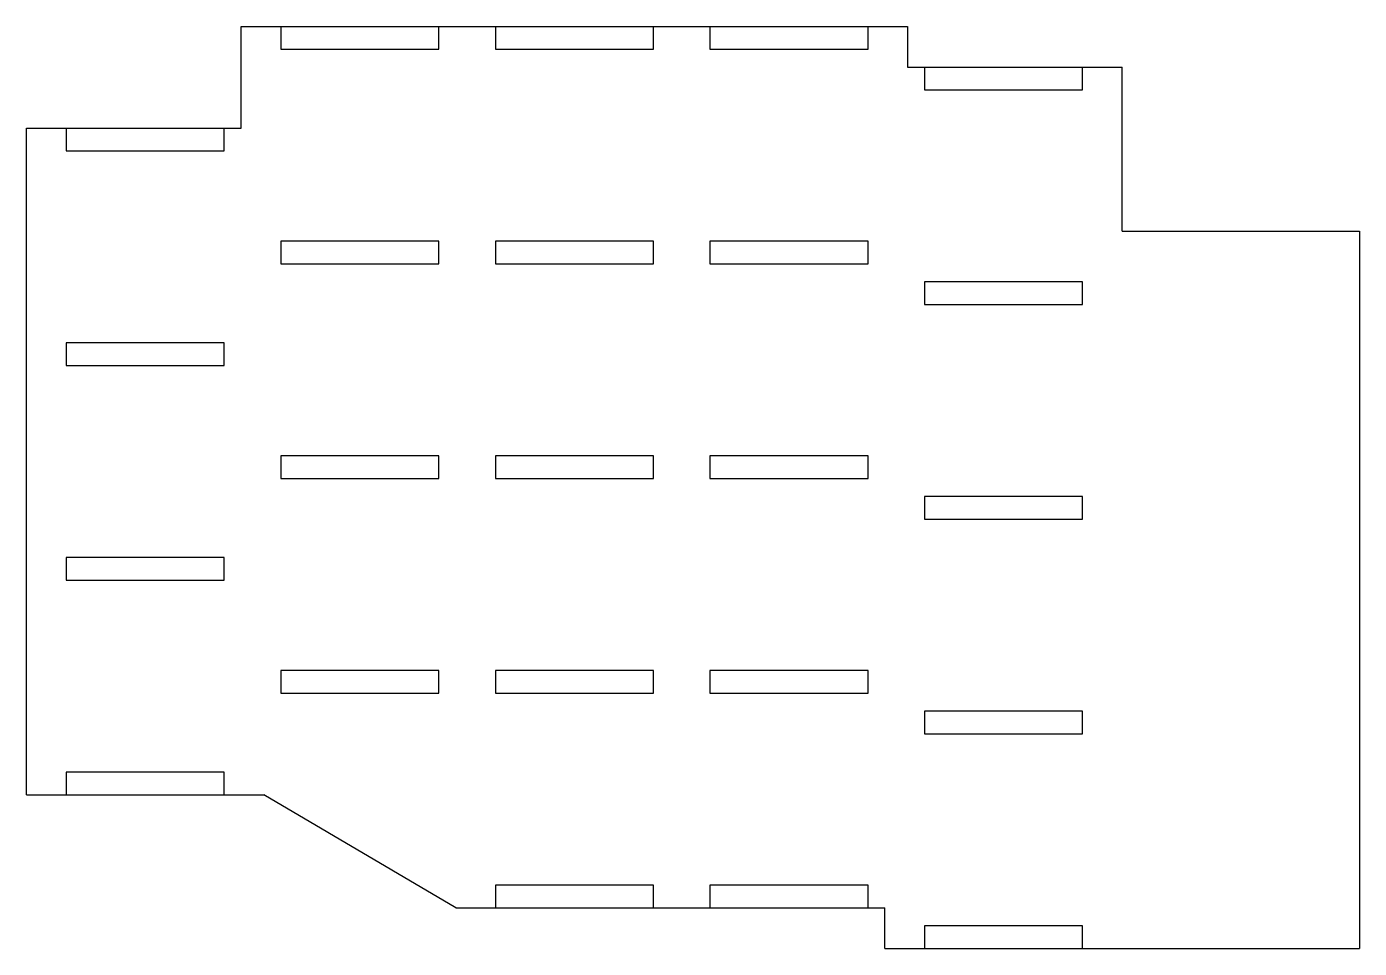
# Model space of a CAD drawing. Header units: millimetres. Extents: x -10 to 108, y -5 to 76.
import ezdxf

# ---------------------------------------------------------------- set-up
doc = ezdxf.new("R2010")
doc.units = ezdxf.units.MM

msp = doc.modelspace()

# ---------------------------------------------------------------- linework, layer by layer
for p, q in [((8.5, 76.5), (67.5, 76.5)), ((8.5, 67.5), (8.5, 76.5)), ((12, 76.5), (12, 74.5)), ((26, 74.5), (26, 76.5)), ((31, 76.5), (31, 74.5)), ((45, 74.5), (45, 76.5)), ((50, 76.5), (50, 74.5)), ((64, 74.5), (64, 76.5)), ((67.5, 76.5), (67.5, 72.9)), ((12, 74.5), (26, 74.5)), ((31, 74.5), (45, 74.5)), ((50, 74.5), (64, 74.5)), ((67.5, 72.9), (86.5, 72.9)), ((69, 72.9), (69, 70.9)), ((83, 70.9), (83, 72.9)), ((86.5, 58.4), (86.5, 72.9)), ((69, 70.9), (83, 70.9)), ((-10.5, 8.5), (-10.5, 67.5)), ((-10.5, 67.5), (8.5, 67.5)), ((-7, 67.5), (-7, 65.5)), ((7, 65.5), (7, 67.5)), ((-7, 65.5), (7, 65.5)), ((86.5, 58.4), (107.5, 58.4)), ((107.5, 58.4), (107.5, -5.1)), ((26, 57.5), (12, 57.5)), ((12, 57.5), (12, 55.5)), ((26, 55.5), (26, 57.5)), ((45, 57.5), (31, 57.5)), ((31, 57.5), (31, 55.5)), ((45, 55.5), (45, 57.5)), ((64, 57.5), (50, 57.5)), ((50, 57.5), (50, 55.5)), ((64, 55.5), (64, 57.5)), ((12, 55.5), (26, 55.5)), ((31, 55.5), (45, 55.5)), ((50, 55.5), (64, 55.5)), ((83, 53.9), (69, 53.9)), ((69, 53.9), (69, 51.9)), ((83, 51.9), (83, 53.9)), ((69, 51.9), (83, 51.9)), ((7, 48.5), (-7, 48.5)), ((-7, 48.5), (-7, 46.5)), ((7, 46.5), (7, 48.5)), ((-7, 46.5), (7, 46.5)), ((26, 38.5), (12, 38.5)), ((12, 38.5), (12, 36.5)), ((26, 36.5), (26, 38.5)), ((45, 38.5), (31, 38.5)), ((31, 38.5), (31, 36.5)), ((45, 36.5), (45, 38.5)), ((64, 38.5), (50, 38.5)), ((50, 38.5), (50, 36.5)), ((64, 36.5), (64, 38.5)), ((12, 36.5), (26, 36.5)), ((31, 36.5), (45, 36.5)), ((50, 36.5), (64, 36.5)), ((83, 34.9), (69, 34.9)), ((69, 34.9), (69, 32.9)), ((83, 32.9), (83, 34.9)), ((69, 32.9), (83, 32.9)), ((7, 29.5), (-7, 29.5)), ((-7, 29.5), (-7, 27.5)), ((7, 27.5), (7, 29.5)), ((-7, 27.5), (7, 27.5)), ((26, 19.5), (12, 19.5)), ((12, 19.5), (12, 17.5)), ((26, 17.5), (26, 19.5)), ((45, 19.5), (31, 19.5)), ((31, 19.5), (31, 17.5)), ((45, 17.5), (45, 19.5)), ((64, 19.5), (50, 19.5)), ((50, 19.5), (50, 17.5)), ((64, 17.5), (64, 19.5)), ((12, 17.5), (26, 17.5)), ((31, 17.5), (45, 17.5)), ((50, 17.5), (64, 17.5)), ((83, 15.9), (69, 15.9)), ((69, 15.9), (69, 13.9)), ((83, 13.9), (83, 15.9)), ((69, 13.9), (83, 13.9)), ((7, 10.5), (-7, 10.5)), ((-7, 10.5), (-7, 8.5)), ((7, 8.5), (7, 10.5)), ((-10.5, 8.5), (10.5, 8.5)), ((27.5, -1.5), (10.5, 8.5)), ((45, 0.5), (31, 0.5)), ((31, 0.5), (31, -1.5)), ((45, -1.5), (45, 0.5)), ((64, 0.5), (50, 0.5)), ((50, 0.5), (50, -1.5)), ((64, -1.5), (64, 0.5)), ((27.5, -1.5), (65.5, -1.5)), ((65.5, -5.1), (65.5, -1.5)), ((83, -3.1), (69, -3.1)), ((69, -3.1), (69, -5.1)), ((83, -5.1), (83, -3.1)), ((65.5, -5.1), (107.5, -5.1))]:
    msp.add_line(p, q)

doc.saveas('drawing.dxf')
